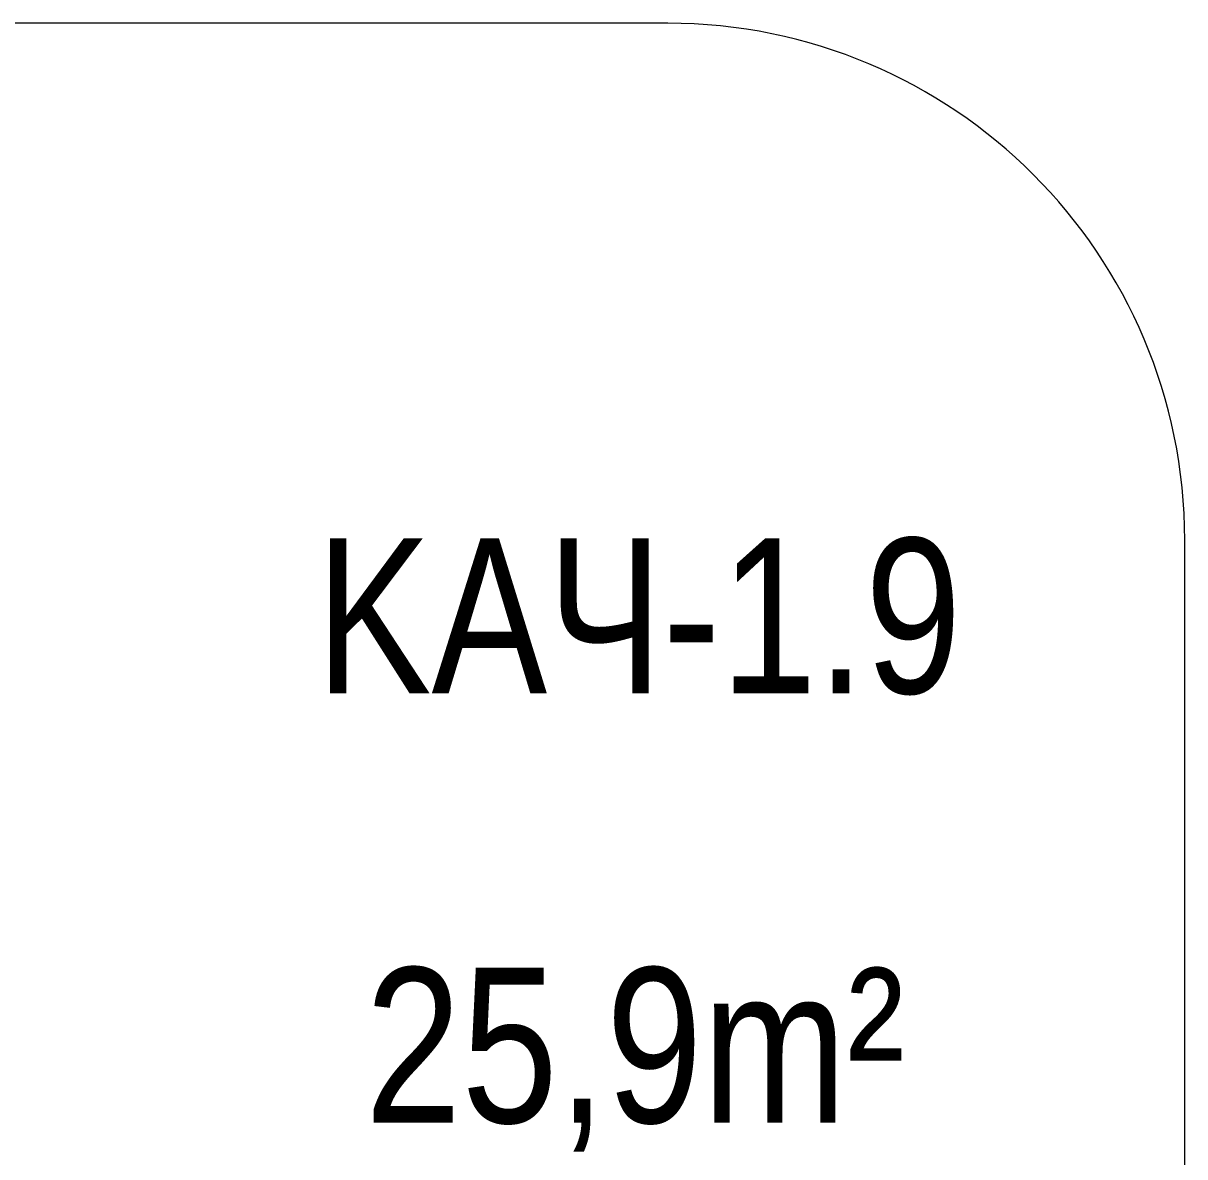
# Model space of a CAD drawing. Header units: millimetres. Extents: x -4972 to 3553, y -2855 to 2029.
# Drawn here: x 1306 to 3553, y -164 to 2029 of the extents above; entities that cross this region are included whole.
import ezdxf

# ---------------------------------------------------------------- set-up
doc = ezdxf.new("R2010")
doc.units = ezdxf.units.MM
for name, color, linetype in [('DIKOM_АРТИКУЛ', 7, 'Continuous'), ('DIKOM_ЗОНА', 80, 'Continuous'), ('DIKOM_РАЗМЕР_ОБЪЕКТА', 7, 'Continuous')]:
    doc.layers.add(name, color=color, linetype=linetype)
doc.styles.add('style1', font='arialbd.ttf', dxfattribs={"width": 0.8})

msp = doc.modelspace()

# ---------------------------------------------------------------- linework, layer by layer
at = {"layer": 'DIKOM_ЗОНА', "color": 3, "lineweight": 15}
for p, q in [((2552.532, 2028.841), (-2647.468, 2028.841)), ((3552.532, -684.888), (3552.532, 1028.841))]:
    msp.add_line(p, q, dxfattribs=at)
msp.add_arc((2552.532, 1028.841), 1000, 0, 90, dxfattribs=at)

# ---------------------------------------------------------------- texts
at = {"layer": 'DIKOM_АРТИКУЛ', "insert": (1872.31, 1032.744), "char_height": 300, "width": 834.48827, "attachment_point": 1, "style": 'style1'}
msp.add_mtext('{\\fArial|b0|i0|c204|p34;KAЧ-1.9}', dxfattribs=at)
at = {"layer": 'DIKOM_РАЗМЕР_ОБЪЕКТА', "insert": (1967.26, 202.106), "char_height": 300, "width": 1672.22078, "attachment_point": 1, "style": 'style1'}
msp.add_mtext('{\\fArial|b0|i0|c204|p34;25,9m²}', dxfattribs=at)

doc.saveas('drawing.dxf')
